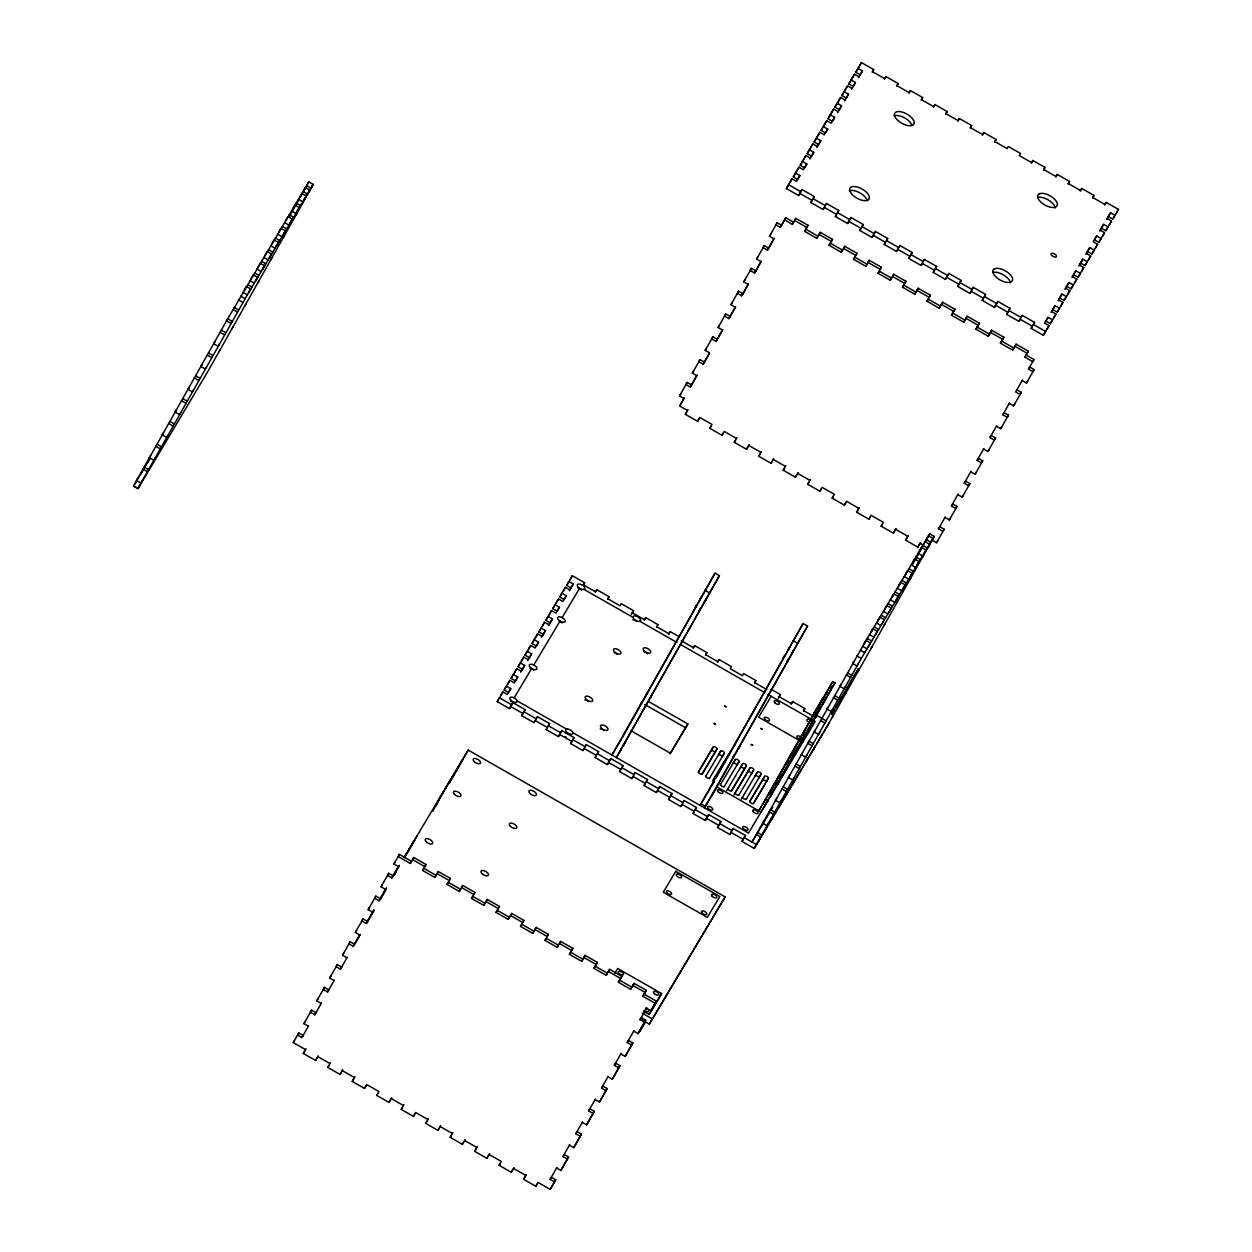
<?xml version="1.0" encoding="UTF-8"?>
<svg xmlns="http://www.w3.org/2000/svg" width="1252" height="1252" viewBox="0 0 1252 1252"><rect width="100%" height="100%" fill="white"/><g stroke="black" fill="none" stroke-linecap="round" stroke-linejoin="round"><path stroke-width="1.5" d="M435.743 806.288L440.156 797.477M432.895 811.249L440.25 797.086M142.18 480.94L140.928 483.037L136.531 480.518L150.631 455.618L149.379 457.716L153.793 460.235L155.029 458.138M149.379 457.716L163.48 432.816L162.228 434.898L166.641 437.417L167.893 435.336M162.228 434.898L176.329 409.999L175.092 412.096L179.49 414.615L180.742 412.518M175.092 412.096L189.193 387.197L187.941 389.294L192.339 391.798L193.59 389.716M187.941 389.294L202.041 364.395L200.79 366.476L205.187 368.996L206.439 366.899M200.79 366.476L214.89 341.577L213.638 343.674L218.051 346.194L219.303 344.097M213.638 343.674L227.739 318.775L232.152 321.295L230.9 323.376L226.487 320.856L308.79 181.822L313.235 184.498L208.364 370.608L137.986 488.624L133.573 486.12L137.783 478.436L136.531 480.518M139.238 476.433L133.573 486.12M140.521 474.492L142.712 470.611M244.109 290.308L246.284 286.426L250.697 288.946L248.506 292.827L257.646 277.318L253.233 274.814L251.057 278.68M143.996 468.686L149.645 458.983L147.47 462.864M257.99 267.067L260.181 263.186L264.579 265.706L262.404 269.571L271.527 254.078L267.13 251.558L264.939 255.439M271.887 243.811L274.063 239.93L278.476 242.45L276.285 246.331L285.425 230.822L281.011 228.318L278.836 232.183M285.769 220.571L287.96 216.69L292.358 219.21L290.182 223.075L299.306 207.582L294.909 205.062L292.718 208.943M299.666 197.315L301.842 193.434L306.255 195.954L304.064 199.835L313.203 184.341L311.012 188.207L306.615 185.687M289.322 216.737L291.153 213.482M291.732 212.308L299.416 198.818M300.339 197.19L308.79 181.822M133.541 485.964L137.939 488.468L250.697 288.946M137.986 488.624L140.161 484.759L137.939 488.468M257.646 277.318L255.455 281.199L264.579 265.706M271.527 254.078L269.352 257.959L278.476 242.45M285.425 230.822L283.234 234.703L292.358 219.21M299.306 207.582L297.131 211.463L306.255 195.954M305.504 1049.583L293.265 1042.603L298.743 1032.978L303.156 1035.498L301.904 1037.595L297.506 1035.075L298.743 1032.978M308.336 1026.186L303.923 1023.667L311.607 1010.176L316.005 1012.68L314.753 1014.777L310.355 1012.258L311.607 1010.176M321.185 1003.368L316.772 1000.864L324.456 987.358L328.853 989.878L327.617 991.975L323.204 989.456L324.456 987.358M334.034 980.566L329.636 978.047L337.304 964.556L341.718 967.076L340.466 969.158L336.052 966.654L337.304 964.556M346.882 957.764L342.485 955.245L350.153 941.739L354.566 944.258L353.314 946.356L348.901 943.836L350.153 941.739M359.747 934.947L355.333 932.427L363.017 918.937L367.415 921.456L366.163 923.538L361.765 921.034L363.017 918.937M372.595 912.145L368.182 909.625L375.866 896.135L380.264 898.639L379.012 900.736L374.614 898.216L375.866 896.135M385.444 889.327L381.031 886.823L388.715 873.317L393.112 875.837M398.292 866.525L393.895 864.005L399.388 854.38L411.626 861.376L410.374 863.473L398.136 856.478L399.388 854.38M301.904 1037.595L308.665 1025.717M314.753 1014.777L321.514 1002.915M327.617 991.975L334.362 980.097M340.466 969.158L347.227 957.295M353.314 946.356L360.075 934.493M366.163 923.538L373.847 910.048M379.012 900.736L385.772 888.873M388.715 873.317L387.463 875.414L391.876 877.934L398.621 866.055M360.091 934.649L355.192 943.21L360.294 934.446M366.695 922.802L373.769 910.251M379.434 900.313L386.508 887.809M393.065 875.993L395.914 871.314M417.339 835.444L404.443 857.26L406.618 853.379M408.011 851.282L410.187 847.401M411.579 845.303L413.77 841.422M441.643 794.989L443.818 791.107M445.211 789.01L447.402 785.129M448.779 783.032L450.97 779.151M452.363 777.054L454.539 773.173M455.931 771.075L458.107 767.194M449.421 783.173L468.17 750.073L725.158 896.87L649.334 1024.089L640.867 1019.269M512.913 702.669L509.47 708.632L497.232 701.636L499.423 697.771L511.661 704.751L512.913 702.669L525.151 709.649L521.708 715.628L533.947 722.607L535.199 720.526L547.437 727.506L546.185 729.603L558.423 736.599L559.675 734.501L571.914 741.497L570.662 743.594L582.9 750.574L584.152 748.493L596.39 755.472L595.138 757.57L607.376 764.565L608.628 762.468L620.867 769.464L619.615 771.545L631.853 778.541L633.105 776.443L645.343 783.439L644.091 785.536L656.33 792.516L657.582 790.435L669.82 797.414L668.568 799.512L680.806 806.507L682.058 804.41L694.297 811.406L693.045 813.487L705.283 820.483L706.535 818.385L718.773 825.381L717.521 827.478L729.76 834.458L731.011 832.377L743.234 839.356L741.998 841.454L754.236 848.449L827.149 726.395L934.211 536.404L929.798 533.884L926.323 539.69L930.737 542.21L932.928 538.329L928.514 535.825L919.391 551.318L921.566 547.437L925.979 549.957L923.788 553.838M1048.081 317.304L1045.889 321.185L1050.303 323.705L1052.478 319.823L1048.081 317.304L1044.606 323.126L1049.019 325.645L1043.354 335.333L1031.116 328.337L1032.368 326.24L1020.13 319.26L1018.878 321.341L1006.639 314.362L1007.891 312.264L995.653 305.269L994.401 307.366L982.163 300.37L983.415 298.289L971.176 291.293L969.924 293.391L957.686 286.395L958.938 284.298L946.7 277.318L945.448 279.399L933.209 272.42L934.462 270.322L922.223 263.327L920.971 265.424L908.733 258.428L909.985 256.331L897.747 249.351L896.51 251.449L884.272 244.453L885.508 242.356L873.27 235.36L872.034 237.457L859.795 230.462L861.047 228.38L848.809 221.385L847.557 223.482L835.319 216.486L836.571 214.389L824.332 207.409L823.08 209.491L810.842 202.511L814.269 196.533L802.031 189.553L798.604 195.515L786.366 188.52L792.015 178.833L796.428 181.352L799.903 175.546L795.49 173.026L793.314 176.908L797.712 179.412L799.903 175.546M500.706 695.83L502.897 691.949L507.295 694.469L510.769 688.663L506.371 686.143L504.18 690.024L508.594 692.544M789.84 182.714L792.015 178.833M507.655 684.202L509.846 680.337L514.243 682.841L517.718 677.035L513.304 674.515L511.129 678.396L515.527 680.916L517.718 677.035M806.836 163.918L804.66 167.799L800.247 165.28L802.438 161.398L806.836 163.918L803.377 169.724L798.964 167.22L793.314 176.908M514.603 672.59L516.779 668.709L521.192 671.228L524.666 665.407L520.253 662.903L518.078 666.768L522.475 669.288L524.666 665.407M810.31 158.112L805.912 155.592L800.247 165.28M809.387 149.77L813.784 152.29L811.609 156.171L807.196 153.652L809.387 149.77L812.861 143.964L817.259 146.484M521.536 660.962L523.727 657.081L528.141 659.601L531.599 653.794L527.202 651.275L525.011 655.156L529.424 657.66L531.599 653.794M812.861 143.964L807.196 153.652M528.485 649.334L530.676 645.453L535.073 647.973L538.548 642.166L534.15 639.647L531.959 643.528L536.372 646.048L538.548 642.166M816.32 138.158L820.733 140.678L818.542 144.543L814.144 142.024L816.32 138.158L819.794 132.336L824.207 134.856L827.682 129.05L823.268 126.53L821.093 130.411L825.491 132.931L827.682 129.05M819.794 132.336L814.144 142.024M535.433 637.706L537.624 633.841L542.022 636.345L545.496 630.538L541.083 628.019L538.908 631.9L543.305 634.42L545.496 630.538M834.63 117.422L832.439 121.303L828.026 118.784L830.217 114.902L834.63 117.422L831.156 123.228L826.743 120.724L821.093 130.411M542.382 626.094L544.557 622.213L548.971 624.732L552.445 618.911L548.032 616.407L545.856 620.272L550.254 622.792L552.445 618.911M838.089 111.616L833.691 109.096L828.026 118.784M549.315 614.466L551.506 610.585L555.919 613.104L559.378 607.298L554.98 604.779L552.789 608.66L557.203 611.164L559.378 607.298M837.165 103.29L841.563 105.794L839.388 109.675L834.974 107.156L837.165 103.29L840.64 97.468L845.037 99.988M840.64 97.468L834.974 107.156M844.114 91.662L848.512 94.182L846.321 98.047L841.923 95.543L844.114 91.662L847.573 85.84L851.986 88.36M556.264 602.838L558.455 598.972L562.852 601.476L566.327 595.67L561.929 593.151L559.738 597.032L564.151 599.552L566.327 595.67M847.573 85.84L841.923 95.543M851.047 80.034L855.46 82.554L853.269 86.435L848.872 83.915L851.047 80.034L854.521 74.228L858.935 76.748M563.212 591.226L565.403 587.345L569.801 589.864L573.275 584.042L568.877 581.523L566.687 585.404L571.084 587.924L573.275 584.042M854.521 74.228L848.872 83.915M570.161 579.598L572.336 575.717L584.574 582.712L583.119 585.294M857.996 68.406L862.409 70.926L860.218 74.807L855.805 72.287L861.47 62.6L873.708 69.596L872.253 72.178M861.47 62.6L855.805 72.287M316.803 1058.363L315.551 1060.46L303.313 1053.464L306.02 1048.785M410.374 863.473L413.802 857.495L426.04 864.49L422.613 870.469L434.851 877.449L436.087 875.367L423.865 868.372L422.613 870.469M509.314 691.245L510.769 688.663M687.505 410.453L679.664 405.977L683.905 398.449L679.507 395.929L687.176 382.439L691.589 384.943L697.098 375.177M687.176 382.439L685.939 384.52L690.337 387.04L696.769 375.631L692.356 373.112L700.04 359.621L704.438 362.141L709.023 353.987M700.04 359.621L698.788 361.718L703.186 364.238L709.618 352.829L705.205 350.31L712.889 336.819L717.286 339.323L722.795 329.558M712.889 336.819L711.637 338.901L716.034 341.42L722.467 330.012L718.069 327.508L725.737 314.002L730.151 316.521L735.66 306.74M725.737 314.002L724.485 316.099L728.899 318.618L735.315 307.209L730.918 304.69L738.586 291.2L742.999 293.719L748.508 283.938M738.586 291.2L737.334 293.297L741.747 295.801L748.18 284.407L743.766 281.888L751.45 268.382L755.848 270.901L761.357 261.136M751.45 268.382L750.198 270.479L754.596 272.999L761.028 261.59L756.615 259.07L764.299 245.58L768.697 248.099L774.205 238.318M764.299 245.58L763.047 247.677L767.445 250.181L773.877 238.788L769.464 236.268L777.148 222.778L781.545 225.282L785.787 217.754L793.627 222.23L792.375 224.327L784.55 219.851L780.309 227.379L775.896 224.859L777.148 222.778M509.47 708.632L511.661 704.751M684.312 397.854L679.664 405.977M798.604 195.515L802.031 189.553M315.551 1060.46L318.258 1055.78M698.804 419.217L697.552 421.314L685.313 414.318L688.021 409.639M792.375 224.327L795.818 218.364L808.041 225.344L804.613 231.323L816.852 238.303L818.104 236.221L805.865 229.226L804.613 231.323M521.708 715.628L525.151 709.649M810.842 202.511L814.269 196.533M595.357 592.29L596.813 589.692L609.051 596.688L607.596 599.27M884.491 79.173L885.947 76.575L898.185 83.571L896.729 86.153M341.28 1072.354L340.028 1074.435L327.789 1067.455L330.497 1062.776M434.851 877.449L438.278 871.486L450.517 878.466L447.089 884.444L459.327 891.44L460.564 889.343L448.326 882.347L447.089 884.444M697.552 421.314L699.743 417.432L711.981 424.428L709.79 428.309L722.028 435.289L723.28 433.208M533.947 722.607L537.39 716.645L549.628 723.64L546.185 729.603M823.08 209.491L826.508 203.528L838.746 210.524L835.319 216.486M340.028 1074.435L342.735 1069.756M816.852 238.303L820.279 232.34L832.517 239.335L829.09 245.298L841.328 252.294L842.58 250.197L830.342 243.201L829.09 245.298M908.968 93.149L910.423 90.567L922.661 97.546L921.206 100.144M365.756 1086.329L364.504 1088.426L352.266 1081.431L354.973 1076.751M459.327 891.44L462.755 885.461L474.993 892.457L471.55 898.42L483.788 905.415L485.04 903.318L472.802 896.338L471.55 898.42M722.028 435.289L724.219 431.424L736.458 438.403M558.423 736.599L561.866 730.62L574.105 737.616L570.662 743.594M847.557 223.482L850.984 217.504L863.223 224.499L859.795 230.462M631.352 614.544L633.528 610.663L621.289 603.683L620.037 605.765L607.799 598.785L609.051 596.688M364.504 1088.426L366.68 1084.545L378.918 1091.525L376.742 1095.406L388.981 1102.402L390.233 1100.305M747.757 447.183L746.505 449.28L734.267 442.285L736.974 437.605M841.328 252.294L844.756 246.315L856.994 253.311L853.567 259.274L865.805 266.269L867.057 264.172L854.819 257.192L853.567 259.274M644.31 620.241L645.766 617.659L658.004 624.654L656.549 627.236M933.444 107.124L934.9 104.542L947.138 111.538L945.683 114.12M483.788 905.415L487.231 899.437L499.47 906.432L496.027 912.411L508.265 919.391L509.517 917.309L497.279 910.314L496.027 912.411M746.505 449.28L749.212 444.601M582.9 750.574L586.343 744.611L598.566 751.591L595.138 757.57M872.034 237.457L875.461 231.495L887.699 238.475L884.272 244.453M388.981 1102.402L391.688 1097.722M772.234 461.159L770.982 463.256L758.743 456.26L761.451 451.596M865.805 266.269L869.232 260.306L881.471 267.286L878.043 273.265L890.282 280.245L891.534 278.163L879.295 271.168L878.043 273.265M414.709 1114.296L413.457 1116.377L401.219 1109.397L403.927 1104.718M508.265 919.391L511.708 913.428L523.946 920.423L520.503 926.386L532.742 933.382L533.994 931.285L521.755 924.289L520.503 926.386M668.787 634.232L670.243 631.65L679.429 636.892M957.921 121.115L959.376 118.517L971.615 125.513L970.159 128.095M770.982 463.256L773.689 458.576M719.415 575.67L616.36 757.554L719.415 575.67L715.017 573.15L611.946 755.034L621.227 739.509M622.166 737.944L715.017 573.15M607.376 764.565L610.804 758.587L623.042 765.582L619.615 771.545M896.51 251.449L899.938 245.47L912.176 252.466L908.733 258.428M413.457 1116.377L415.633 1112.512L427.871 1119.491M623.449 745.91L625.624 742.029M796.71 475.15L795.458 477.231L783.22 470.251L785.927 465.572M890.282 280.245L893.709 274.282L905.947 281.277L902.52 287.24L914.758 294.236L916.01 292.139L903.772 285.143L902.52 287.24M439.17 1128.271L437.934 1130.368L425.696 1123.373L428.403 1118.693M532.742 933.382L536.185 927.403L548.423 934.399L544.98 940.362L557.218 947.357L558.47 945.26L546.232 938.28L544.98 940.362M693.264 648.207L694.719 645.625L706.957 652.621L705.502 655.203M982.397 135.091L983.853 132.509L996.091 139.488L994.636 142.086M795.458 477.231L798.166 472.567M631.853 778.541L635.28 772.562L647.519 779.558L644.091 785.536M920.971 265.424L924.414 259.446L936.652 266.441L933.209 272.42M437.934 1130.368L440.641 1125.689M821.187 489.125L819.935 491.222L807.697 484.227L810.404 479.547M914.758 294.236L918.186 288.257L930.424 295.253L926.996 301.216L939.235 308.211L942.662 302.248L954.9 309.228L951.473 315.207L963.711 322.202L967.139 316.224L979.377 323.219L975.95 329.182L988.172 336.178L991.615 330.199L1003.854 337.195L1000.411 343.173L1012.649 350.153L1016.092 344.19L1028.33 351.17L1024.887 357.149L1032.728 361.625L1033.98 359.527L1026.139 355.052M463.647 1142.247L462.411 1144.344L450.172 1137.348L452.864 1132.669M557.218 947.357L560.661 941.394L572.9 948.374L569.457 954.353L581.695 961.333L585.138 955.37L597.376 962.365L593.933 968.328L606.171 975.324L609.614 969.345L621.853 976.341L618.41 982.304L630.648 989.299L634.091 983.336L646.329 990.316L642.886 996.295L655.125 1003.275L656.377 1001.193L644.138 994.198M717.74 662.183L719.196 659.601L731.434 666.596L730.182 668.693L742.42 675.673L743.672 673.592L755.911 680.572L754.455 683.154M670.133 753.861L687.864 723.953L648.552 701.496M819.935 491.222L822.126 487.341L834.364 494.337L832.173 498.202L844.411 505.198L845.663 503.101M656.33 792.516L659.757 786.553L671.995 793.549L668.568 799.512M945.448 279.399L948.891 273.437L961.129 280.417L957.686 286.395M462.411 1144.344L465.102 1139.664M939.235 308.211L942.662 302.248M489.579 1153.64L486.872 1158.319L474.633 1151.339L476.824 1147.458L464.586 1140.462M581.695 961.333L585.138 955.37M1031.335 163.057L1032.79 160.475L1045.029 167.455L1043.573 170.037M477.341 1146.66L474.633 1151.339M844.411 505.198L846.587 501.316L858.825 508.312L856.65 512.193L868.888 519.189L870.14 517.092M951.473 315.207L954.9 309.228M698.287 772.296L713.28 746.975A2.113 1.017 29.4 0 1 715.643 747.147A2.113 1.017 29.4 0 1 716.958 749.072L701.949 774.393M680.806 806.507L684.234 800.529L696.472 807.524L693.045 813.487M969.924 293.391L973.367 287.412L985.606 294.408L982.163 300.37M486.872 1158.319L489.062 1154.454L501.301 1161.433L499.11 1165.315L511.348 1172.31L514.056 1167.631M593.933 968.328L597.376 962.365M720.636 751.169L718.445 755.034A2.113 1.017 29.4 0 1 720.808 755.222A2.113 1.017 29.4 0 1 722.122 757.131L724.298 753.266A2.113 1.017 29.4 0 0 722.983 751.341A2.113 1.017 29.4 0 0 720.636 751.169L705.627 776.49M963.711 322.202L967.139 316.224M859.357 507.514L856.65 512.193M714.673 790.794L807.54 626L803.127 623.48L700.071 805.365L710.275 788.275M711.23 786.585L714.11 781.483M716.019 778.087L803.127 623.48M606.171 975.324L609.614 969.345M1055.812 177.033L1057.267 174.451L1069.505 181.446L1068.05 184.028M807.54 626L704.469 807.884L716.973 786.96L761.028 812.125L818.777 709.915L816.57 708.663L813.816 713.28L816.007 714.548M711.559 796.241L713.734 792.36M868.888 519.189L871.063 515.308L883.302 522.287L881.126 526.169L893.365 533.164L896.072 528.485M975.95 329.182L979.377 323.219M735.315 759.557L733.124 763.423A2.113 1.017 29.4 0 1 735.487 763.61A2.113 1.017 29.4 0 1 736.802 765.52L738.993 761.654A2.113 1.017 29.4 0 0 737.678 759.729A2.113 1.017 29.4 0 0 735.315 759.557L720.307 784.879M705.283 820.483L708.71 814.52L720.949 821.5L717.521 827.478M994.401 307.366L997.844 301.403L1010.082 308.383L1006.639 314.362M511.348 1172.31L513.539 1168.429L525.777 1175.425L523.586 1179.29L535.825 1186.286L537.077 1184.189M618.41 982.304L621.853 976.341M778.196 698.428L780.387 694.563L771.201 689.32M744.142 769.714L746.333 765.848A2.113 1.017 29.4 0 0 745.018 763.923A2.113 1.017 29.4 0 0 742.655 763.751L740.48 767.617A2.113 1.017 29.4 0 1 742.827 767.805A2.113 1.017 29.4 0 1 744.142 769.714L731.324 791.17M988.172 336.178L991.615 330.199M747.82 771.811L749.995 767.945A2.113 1.017 29.4 0 1 752.358 768.118A2.113 1.017 29.4 0 1 753.673 770.043L751.482 773.908A2.113 1.017 29.4 0 0 750.167 771.999A2.113 1.017 29.4 0 0 747.82 771.811L734.016 794.926M630.648 989.299L634.091 983.336M791.17 704.125L792.626 701.543L804.864 708.538L803.408 711.12M1080.288 191.008L1081.744 188.426L1093.982 195.422L1092.526 198.004M526.294 1174.626L523.586 1179.29M757.35 772.14L755.159 776.005A2.113 1.017 29.4 0 1 757.507 776.193A2.113 1.017 29.4 0 1 758.822 778.102L761.013 774.237A2.113 1.017 29.4 0 0 759.698 772.312A2.113 1.017 29.4 0 0 757.35 772.14L741.356 799.12M893.365 533.164L895.54 529.283L907.778 536.279L905.603 540.16L917.841 547.14L920.549 542.46M1000.411 343.173L1003.854 337.195M729.76 834.458L733.187 828.495L745.425 835.491L741.998 841.454M1018.878 321.341L1022.321 315.379L1034.559 322.374L1031.116 328.337M762.499 780.199L764.69 776.334A2.113 1.017 29.4 0 1 767.038 776.506A2.113 1.017 29.4 0 1 768.352 778.431L766.177 782.297A2.113 1.017 29.4 0 0 764.862 780.387A2.113 1.017 29.4 0 0 762.499 780.199L749.682 801.656M535.825 1186.286L538.016 1182.404L550.254 1189.4L555.747 1179.775L551.334 1177.271L550.082 1179.353L554.495 1181.872L555.747 1179.775M642.886 996.295L646.329 990.316M1012.649 350.153L1016.092 344.19M908.31 535.48L905.603 540.16M550.082 1179.353L556.843 1167.49M562.946 1156.551L564.183 1154.454L568.596 1156.973L567.344 1159.07L562.946 1156.551L569.691 1144.688M575.795 1133.733L577.047 1131.651L581.444 1134.171L580.192 1136.253L575.795 1133.733L582.556 1121.87M588.643 1110.931L589.895 1108.834L594.293 1111.353L593.057 1113.451L588.643 1110.931L595.404 1099.068M601.492 1088.129L602.744 1086.032L607.157 1088.551L605.905 1090.633L601.492 1088.129L608.253 1076.251M614.341 1065.311L615.593 1063.214L620.006 1065.734L618.754 1067.831L614.341 1065.311L621.102 1053.448M627.205 1042.509L628.457 1040.412L632.855 1042.932L631.603 1045.029L627.205 1042.509L633.95 1030.631M640.054 1019.691L641.306 1017.61L645.703 1020.114L644.451 1022.211L640.054 1019.691L646.814 1007.829M816.132 714.61L824.974 699.539L822.767 698.287L758.822 810.858L761.592 806.241M767.789 795.865L822.767 698.287M806.742 726.833L768.822 794.128L773.235 786.741M808.636 723.468L829.074 687.739L831.265 688.991L828.088 694.657L825.882 693.389L826.821 691.824M774.315 784.91L776.788 780.622M778.728 777.445L780.622 774.08M786.319 763.986L788.212 760.621M790.106 757.257L795.803 747.162M802.438 735.393L804.332 732.029M813.8 715.205L815.709 711.84M817.603 708.476L832.768 681.542L834.974 682.809L777.226 785.004L775.019 783.752L776.866 780.669M763.783 807.509L767.914 800.278L765.708 799.026L764.769 800.591M766.756 802.751L768.212 800.169M769.98 797.133L831.265 688.991M769.886 797.524L772.061 793.643L769.87 792.375M776.522 786.178L779.871 780.325M550.254 1189.4L554.495 1181.872M556.514 1167.959L560.912 1170.463L567.344 1159.07M569.363 1145.142L573.776 1147.661L580.192 1136.253M582.211 1122.34L586.625 1124.859L593.057 1113.451M595.076 1099.522L599.473 1102.042L605.905 1090.633M607.924 1076.72L612.322 1079.24L618.754 1067.831M620.773 1053.902L625.186 1056.422L631.603 1045.029M633.622 1031.1L638.035 1033.62L644.451 1022.211M646.47 1008.298L650.883 1010.802L655.125 1003.275M1104.765 204.999L1106.22 202.417L1118.459 209.397L1116.283 213.278M568.596 1156.973L560.912 1170.463M581.444 1134.171L573.776 1147.661M594.293 1111.353L586.625 1124.859M607.157 1088.551L599.473 1102.042M620.006 1065.734L612.322 1079.24M632.855 1042.932L625.186 1056.422M645.703 1020.114L638.035 1033.62M656.377 1001.193L650.883 1010.802M645.422 1021.413L639.803 1031.382L645.562 1021.726M917.841 547.14L920.017 543.258L923.147 545.058M1024.887 357.149L1028.33 351.17M649.334 1024.089L725.158 896.87M868.231 646.83L870.422 642.949L866.008 640.429L752.014 842.048L758.947 830.42M866.008 640.429L863.833 644.31L872.957 628.801L877.355 631.321L875.179 635.202M872.957 628.801L870.766 632.683L879.906 617.189L884.303 619.693L882.128 623.574M1052.838 309.557L1055.029 305.691L1059.427 308.195L1057.251 312.077L1052.838 309.557L1051.101 312.468M879.906 617.189L877.715 621.055L886.839 605.561L891.252 608.081L889.061 611.962M1059.787 297.945L1061.978 294.063L1066.375 296.583L1064.184 300.449L1059.787 297.945L1058.05 300.84M886.839 605.561L884.663 609.442L893.787 593.933L898.2 596.453L896.009 600.334M1066.735 286.317L1068.911 282.436L1073.324 284.955L1071.133 288.836L1066.735 286.317L1064.998 289.228M893.787 593.933L891.612 597.814L900.736 582.321L905.133 584.825L902.958 588.706M1073.668 274.689L1075.859 270.808L1080.273 273.327L1078.082 277.208L1073.668 274.689L1071.931 277.6M900.736 582.321L898.545 586.186L907.684 570.693L912.082 573.213L909.907 577.078M1080.617 263.077L1082.808 259.195L1087.206 261.715L1085.03 265.58L1080.617 263.077L1078.88 265.972M907.684 570.693L905.493 574.574L914.617 559.065L919.031 561.585L916.84 565.466M1087.565 251.449L1089.756 247.567L1094.154 250.087L1091.963 253.968L1087.565 251.449L1085.828 254.344M914.617 559.065L912.442 562.946L921.566 547.437M1098.912 242.34L1101.103 238.459L1096.689 235.939L1094.514 239.821L1098.912 242.34L1104.577 232.653L1100.164 230.133L1103.638 224.327L1108.051 226.831L1105.86 230.712L1101.447 228.193L1099.726 231.104M1101.447 228.193L1103.638 224.327M918.796 553.274L924.305 543.509M926.323 539.69L928.514 535.825M1108.396 216.58L1110.587 212.699L1114.984 215.219L1112.809 219.084L1108.396 216.58L1106.658 219.476M912.708 564.214L919.14 552.821L917.888 554.902M925.557 541.412L929.798 533.884M754.236 848.449L861.282 658.442L934.211 536.404M1043.354 335.333L1045.545 331.451L1033.307 324.456L1034.559 322.374M757.695 842.627L759.886 838.762L756.411 844.568L744.173 837.572L745.425 835.491M761.169 836.821L766.834 827.134L764.643 831.015M1046.828 329.511L1049.019 325.645M1053.777 317.898L1055.952 314.017L1051.555 311.498L1055.029 305.691M768.118 825.193L773.783 815.506L771.592 819.387M1060.726 306.27L1062.901 302.389L1058.503 299.87L1061.978 294.063M775.066 813.581L780.716 803.878L778.541 807.759M782.015 801.953L787.664 792.266L785.489 796.131M1067.659 294.643L1069.85 290.761L1065.436 288.257L1068.911 282.436M1074.607 283.015L1076.798 279.149L1072.385 276.629L1075.859 270.808M788.948 790.325L794.613 780.638L792.422 784.519M1081.556 271.402L1083.731 267.521L1079.334 265.001L1082.808 259.195M795.896 778.697L801.562 769.01L799.371 772.891M802.845 767.085L808.495 757.397L806.319 761.263M1088.504 259.774L1090.68 255.893L1086.282 253.374L1089.756 247.567M1095.437 248.146L1097.628 244.265L1093.215 241.761L1096.689 235.939M809.794 755.457L815.443 745.769L813.268 749.651M1102.386 236.534L1104.577 232.653M816.727 743.829L822.392 734.142L820.201 738.023M823.675 732.201L829.34 722.514M1109.335 224.906L1111.51 221.025L1107.112 218.505L1110.587 212.699M938.515 528.813L939.767 526.716L944.18 529.236L942.928 531.317L938.515 528.813L945.276 516.935M951.379 505.996L952.615 503.914L957.029 506.418L955.777 508.515L951.379 505.996L958.124 494.133M964.228 483.194L965.48 481.097L969.877 483.616L968.625 485.713L964.228 483.194L970.989 471.331M977.076 460.376L978.328 458.295L982.726 460.814L981.474 462.896L977.076 460.376L983.837 448.513M989.925 437.574L991.177 435.477L995.59 437.997L994.338 440.094L989.925 437.574L996.686 425.711M1002.774 414.772L1004.026 412.675L1008.439 415.195L1007.187 417.276L1002.774 414.772L1009.535 402.894M1022.383 380.092L1015.638 391.954L1020.036 394.474L1021.288 392.377L1016.89 389.857M1028.487 369.152L1029.739 367.055L1034.136 369.575L1032.884 371.672L1028.487 369.152L1033.98 359.527M932.098 540.207L936.496 542.726L944.18 529.236M944.947 517.405L949.345 519.924L957.029 506.418M957.796 494.603L962.209 497.107L969.877 483.616M970.644 471.785L975.058 474.305L982.726 460.814M983.509 448.983L987.906 451.502L995.59 437.997M996.357 426.165L1000.755 428.685L1008.439 415.195M1009.206 403.363L1013.619 405.883L1021.288 392.377M1022.055 380.545L1026.468 383.065L1034.136 369.575M700.713 598.268C698.272 602.619 703.217 593.886 700.697 598.362M646.455 694.563C644.013 698.913 648.959 690.165 646.455 694.641M788.603 648.99L789.652 647.174L788.603 649.068M650.852 697.082C653.356 692.81 648.426 701.323 650.852 697.161M367.024 922.755L373.925 910.673M380.498 899.39L386.571 888.732M394.364 875.226L396.305 871.861M404.568 857.683L415.148 839.325M304.596 189.506L305.832 187.409M226.487 320.856L227.739 318.775M308.994 192.025L310.246 189.928M311.012 188.207L313.235 184.498M140.099 474.977L143.119 470.126M296.145 214.828L297.397 212.73M283.296 237.63L284.548 235.548M270.432 260.447L271.684 258.35M257.583 283.249L258.835 281.168M244.735 306.067L245.987 303.97M231.886 328.869L233.138 326.772M219.037 351.671L220.289 349.59M795.49 173.026L798.964 167.22M802.438 161.398L805.912 155.592M823.268 126.53L826.743 120.724M830.217 114.902L833.691 109.096M786.366 188.52L788.963 184.169M809.872 159.082L813.784 152.29M816.805 147.454L820.733 140.678M837.651 112.586L841.563 105.794M844.599 100.958L848.512 94.182M851.532 89.33L855.46 82.554M858.481 77.718L862.409 70.926M393.895 864.005L395.147 861.908M769.464 236.268L770.716 234.171M381.031 886.823L382.283 884.726M368.182 909.625L369.434 907.528M756.615 259.07L757.867 256.989M743.766 281.888L745.018 279.791M355.333 932.427L356.585 930.346M342.485 955.245L343.737 953.148M730.918 304.69L732.17 302.608M718.069 327.508L719.305 325.41M329.636 978.047L330.888 975.965M705.205 350.31L706.457 348.212M316.772 1000.864L318.024 998.767M692.356 373.112L693.608 371.03M873.708 69.596L872.456 71.677L884.694 78.673L885.947 76.575M303.923 1023.667L305.175 1021.569M784.55 219.851L785.787 217.754M293.265 1042.603L294.502 1040.506M679.507 395.929L680.759 393.832M780.309 227.379L781.545 225.282M391.876 877.934L399.247 865.429M404.318 857.229L468.17 750.073M497.232 701.636L502.897 691.949M504.18 690.024L509.846 680.337M511.129 678.396L516.779 668.709M518.078 666.768L523.727 657.081M525.011 655.156L530.676 645.453M531.959 643.528L537.624 633.841M538.908 631.9L544.557 622.213M545.856 620.272L551.506 610.585M552.789 608.66L558.455 598.972M559.738 597.032L565.403 587.345M566.687 585.404L572.336 575.717M393.159 876.212L399.075 866.306M438.075 800.967L463.068 759.119M381.719 896.119L382.971 894.038M767.445 250.181L768.697 248.099M371.108 914.962L372.36 912.864M754.596 272.999L755.848 270.901M741.747 295.801L742.999 293.719M728.899 318.618L730.151 316.521M716.034 341.42L717.286 339.323M703.186 364.238L704.438 362.141M690.337 387.04L691.589 384.943M520.738 672.199L522.475 669.288M527.687 660.571L529.424 657.66M541.568 637.331L543.305 634.42M548.517 625.703L550.254 622.792M569.347 590.834L571.084 587.924M413.802 857.495L412.55 859.592L424.788 866.587L426.04 864.49M795.818 218.364L794.566 220.446L806.804 227.441L808.041 225.344M514.134 697.865L531.693 668.458M533.759 665.031L560.035 621.039M562.085 617.596L579.613 588.268M303.313 1053.464L304.565 1051.367M584.574 582.712L583.322 584.794L595.561 591.789L596.813 589.692M685.313 414.318L686.565 412.237M826.508 203.528L825.256 205.625L813.017 198.63M898.185 83.571L896.933 85.668L909.171 92.648L910.423 90.567M438.278 871.486L437.026 873.567L449.265 880.563L450.517 878.466M820.279 232.34L819.043 234.437L831.281 241.417L832.517 239.335M838.746 210.524L837.494 212.605L849.732 219.601L850.984 217.504M327.789 1067.455L329.041 1065.358M537.39 716.645L536.138 718.742L523.899 711.746M709.79 428.309L711.042 426.212M922.661 97.546L921.409 99.644L933.648 106.639L934.9 104.542M549.628 723.64L548.376 725.722L560.614 732.717L561.866 730.62M462.755 885.461L461.503 887.558L473.741 894.538L474.993 892.457M844.756 246.315L843.504 248.412L855.742 255.408L856.994 253.311M863.223 224.499L861.971 226.596L874.209 233.576L875.461 231.495M352.266 1081.431L353.518 1079.334M633.528 610.663L632.276 612.76L644.514 619.756L645.766 617.659M734.267 442.285L735.519 440.188M947.138 111.538L945.886 113.619L958.124 120.615L959.376 118.517M574.105 737.616L572.853 739.713L585.091 746.693L586.343 744.611M487.231 899.437L485.979 901.534L498.218 908.529L499.47 906.432M869.232 260.306L867.98 262.388L880.219 269.383L881.471 267.286M887.699 238.475L886.447 240.572L898.686 247.567L899.938 245.47M376.742 1095.406L377.994 1093.325M658.004 624.654L656.752 626.751L668.991 633.731L670.243 631.65M758.743 456.26L759.995 454.179M971.615 125.513L970.363 127.61L982.601 134.59L983.853 132.509M598.566 751.591L597.329 753.688L609.567 760.684L610.804 758.587M511.708 913.428L510.456 915.525L522.694 922.505L523.946 920.423M893.709 274.282L892.457 276.379L904.695 283.359L905.947 281.277M912.176 252.466L910.924 254.547L923.162 261.543L924.414 259.446M401.219 1109.397L402.471 1107.3M783.22 470.251L784.472 468.154M619.74 752.108L621.587 749.009M996.091 139.488L994.839 141.586L1007.077 148.581L1008.329 146.484L1020.568 153.48L1019.316 155.577L1031.554 162.557L1032.79 160.475M623.042 765.582L621.806 767.664L634.044 774.659L635.28 772.562M694.719 645.625L693.467 647.722L681.229 640.727M536.185 927.403L534.933 929.5L547.171 936.496L548.423 934.399M918.186 288.257L916.933 290.354L929.172 297.35L930.424 295.253M936.652 266.441L935.401 268.538L947.639 275.518L948.891 273.437M425.696 1123.373L426.932 1121.276M706.957 652.621L705.705 654.702L717.944 661.698L719.196 659.601M807.697 484.227L808.948 482.13M926.996 301.216L928.248 299.134L940.471 306.114M647.519 779.558L646.267 781.655L658.505 788.65L659.757 786.553M687.864 723.953L670.368 753.235L631.055 730.792M560.661 941.394L559.409 943.476L571.648 950.471L572.9 948.374M961.129 280.417L959.877 282.514L972.115 289.509L973.367 287.412M450.172 1137.348L451.409 1135.267M832.173 498.202L833.425 496.121M569.457 954.353L570.709 952.256L582.947 959.251M1045.029 167.455L1043.792 169.552L1056.031 176.548L1057.267 174.451M671.995 793.549L670.743 795.63L682.982 802.626L684.234 800.529M713.28 746.975L698.491 771.733A2.113 1.017 29.4 0 0 699.805 773.642A2.113 1.017 29.4 0 0 702.169 773.83L716.958 749.072M985.606 294.408L984.354 296.505L996.592 303.485L997.844 301.403M755.911 680.572L754.659 682.669L766.897 689.664M709.289 778.587L724.298 753.266M1069.505 181.446L1068.269 183.528L1080.492 190.523L1081.744 188.426M696.472 807.524L695.22 809.621L707.458 816.601L708.71 814.52M712.967 780.685L724.798 760.887M771.138 696.3L758.634 717.208L802.688 742.373M723.985 786.976L738.993 761.654M1010.082 308.383L1008.83 310.48L1021.069 317.476L1022.321 315.379M499.11 1165.315L500.362 1163.218M780.387 694.563L779.135 696.644L791.374 703.64L792.626 701.543M881.126 526.169L882.378 524.072M614.842 973.289L617.705 968.485L661.76 993.65L649.272 1014.574L643.716 1011.413M726.661 790.732L742.655 763.751M746.333 765.848L731.544 790.607A2.113 1.017 29.4 0 1 729.18 790.419A2.113 1.017 29.4 0 1 727.866 788.51M749.995 767.945L735.206 792.704A2.113 1.017 29.4 0 0 736.52 794.613A2.113 1.017 29.4 0 0 738.883 794.801M1093.982 195.422L1092.73 197.519L1104.968 204.499L1106.22 202.417M720.949 821.5L719.697 823.597L731.935 830.592L733.187 828.495M738.664 795.364L753.673 770.043M746.004 799.558L761.013 774.237M804.864 708.538L803.612 710.635L815.85 717.615L817.102 715.534L826.163 720.902M764.69 776.334L749.885 801.092A2.113 1.017 29.4 0 0 751.2 803.001A2.113 1.017 29.4 0 0 753.563 803.189L768.352 778.431M753.344 803.753L765.191 783.955M832.768 681.542L830.013 686.174L832.204 687.426L834.974 682.809M762.515 804.676L766.74 797.618M1050.303 323.705L1055.952 314.017M1057.251 312.077L1062.901 302.389M1064.184 300.449L1069.85 290.761M1071.133 288.836L1076.798 279.149M1078.082 277.208L1083.731 267.521M1085.03 265.58L1090.68 255.893M1091.963 253.968L1097.628 244.265M1105.86 230.712L1111.51 221.025M1112.809 219.084L1118.459 209.397M766.975 801.843L767.914 800.278M853.895 661.369L852.643 663.466L857.041 665.97L858.293 663.889M841.031 684.171L839.795 686.268L844.192 688.788L845.444 686.691M828.182 706.989L826.93 709.07L831.344 711.59L832.596 709.508M815.334 729.791L814.082 731.888L818.495 734.408L819.747 732.31M802.485 752.608L801.233 754.69L805.631 757.21L806.883 755.112M789.636 775.411L788.384 777.508L792.782 780.012L794.034 777.93M776.772 798.213L775.52 800.31L779.933 802.829L781.185 800.732M763.923 821.03L762.671 823.127L767.085 825.631L768.337 823.55M928.718 546.013L929.97 543.931M649.084 1014.308L661.51 993.509M759.823 828.981L769.37 812.986M771.107 810.091L772.844 807.18M922.286 557.422L923.538 555.325M927.857 547.734L929.109 545.653M1026.468 383.065L1027.72 380.984M909.437 580.239L910.689 578.142M1013.619 405.883L1014.856 403.786M896.588 603.041L897.841 600.944M1000.755 428.685L1002.007 426.588M883.74 625.843L884.992 623.762M987.906 451.502L989.158 449.405M835.882 707.02L838.496 702.669L831.704 714.454L834.302 710.103M870.876 648.661L872.128 646.564M975.058 474.305L976.31 472.207M858.027 671.463L859.279 669.382M962.209 497.107L963.461 495.025M845.178 694.281L846.43 692.184M949.345 519.924L950.597 517.827M832.33 717.083L833.582 714.986M936.496 542.726L937.748 540.645M809.496 722.592L808.808 722.247A2.958 1.424 29.4 0 1 807.071 719.415A2.958 1.424 29.4 0 1 810.905 720.229M799.496 739.322L798.807 738.977A2.958 1.424 29.4 0 1 797.086 736.145A2.958 1.424 29.4 0 1 800.904 736.958M788.541 184.654L800.779 191.634M799.856 193.418L812.094 200.414M941.41 304.33L953.648 311.325M965.887 318.321L978.125 325.301M990.363 332.296L1002.602 339.292M1014.84 346.272L1027.078 353.267M952.709 313.11L964.948 320.105M977.186 327.101L989.424 334.081M1001.663 341.076L1013.901 348.072M305.316 187.628L309.729 190.147M925.04 541.631L929.453 544.15M748.696 445.399L760.934 452.395M773.173 459.374L785.411 466.37M797.649 473.366L809.887 480.345M303.14 191.509L307.538 194.029M922.865 545.512L927.262 548.032M298.383 199.256L302.781 201.775M918.092 553.259L922.505 555.778M296.192 203.137L300.59 205.641M915.916 557.124L920.314 559.644M291.434 210.884L295.832 213.388M911.159 564.871L915.556 567.391M289.243 214.749L293.657 217.269M908.968 568.752L913.365 571.272M284.486 222.496L288.899 225.016M904.21 576.499L908.608 579.019M282.295 226.377L286.708 228.897M902.019 580.38L906.432 582.9M277.537 234.124L281.95 236.644M897.261 588.127L901.675 590.647M275.362 238.005L279.759 240.525M895.07 592.008L899.484 594.512M270.604 245.752L275.002 248.272M890.313 599.755L894.726 602.259M268.413 249.617L272.811 252.137M888.137 603.62L892.535 606.14M263.656 257.364L268.053 259.884M883.38 611.367L887.778 613.887M261.465 261.245L265.878 263.765M881.189 615.248L885.587 617.768M256.707 268.992L261.105 271.512M876.431 622.995L880.829 625.515M254.516 272.873L258.929 275.393M874.24 626.876L878.654 629.396M249.758 280.62L254.172 283.14M869.483 634.623L873.896 637.143M247.583 284.501L251.981 287.005M867.292 638.504L871.705 641.008M242.81 292.248L247.223 294.752M862.534 646.251L866.947 648.755M240.634 296.114L245.032 298.633M860.359 650.117L864.756 652.636M238.412 299.838L242.81 302.358M856.884 655.938L861.282 658.442M234.171 307.366L238.569 309.886M232.919 309.463L237.317 311.967M704.813 590.24L709.211 592.759M792.923 640.57L797.321 643.09M847.463 672.778L851.876 675.282M846.211 674.859L850.624 677.379M221.322 330.168L225.72 332.688M220.07 332.265L224.468 334.785M834.614 695.58L839.012 698.1M833.362 697.677L837.76 700.197M823.816 696.55L826.007 697.802M208.458 352.986L212.871 355.505M207.222 355.083L211.619 357.587M817.509 707.098L819.716 708.35M814.864 711.778L817.071 713.03M820.514 720.479L824.912 722.999M583.933 589.348L633.074 617.424M639.741 621.227L676.988 642.511M680.259 644.373L764.737 692.638M767.945 694.469L815.193 721.465L748.524 833.049L572.931 732.733M195.609 375.788L200.023 378.307M194.357 377.885L198.771 380.405M808.902 741.2L813.315 743.719M807.665 743.297L812.063 745.801M182.761 398.605L187.174 401.11M181.509 400.687L185.922 403.207M796.053 764.002L800.466 766.521M794.801 766.099L799.214 768.618M169.912 421.408L174.31 423.927M168.66 423.505L173.058 426.024M644.733 704.438L685.689 727.835M783.204 786.819L787.602 789.323M781.952 788.901L786.366 791.42M157.063 444.225L161.461 446.729M155.811 446.307L160.209 448.826M770.356 809.621L774.753 812.141M769.104 811.719L773.501 814.238M144.199 467.027L148.612 469.547M142.947 469.124L147.36 471.628M757.507 832.439L761.905 834.943M756.255 834.521L760.653 837.04M700.995 803.8L705.408 806.304M517.123 700.87L566.53 729.087M510.722 706.535L522.96 713.53M583.886 957.467L596.124 964.447M608.362 971.442L620.601 978.438M632.839 985.418L645.077 992.413M595.185 966.231L607.423 973.227M619.662 980.222L631.9 987.202M642.104 1013.134L652.245 1018.925M317.742 1056.578L329.965 1063.574M342.203 1070.554L354.441 1077.549M391.156 1098.52L403.394 1105.516M440.109 1126.487L452.348 1133.483M645.453 1008.173A2.958 1.424 29.4 0 1 648.677 1011.428A2.958 1.424 29.4 0 1 644.185 1010.286M801.875 737.944A2.958 1.424 29.4 0 1 801.828 739.494M811.859 721.215A2.958 1.424 29.4 0 1 811.828 722.764M584.856 699.993A4.226 2.034 29.4 0 1 588.675 701.574M529.972 668.271A4.226 2.034 29.4 0 1 531.959 669.084M532.867 669.695A4.226 2.034 29.4 0 1 533.649 670.368M566.123 737.178A4.085 1.956 29.4 0 1 565.247 736.599M565.341 732.858A4.085 1.956 29.4 0 1 566.233 733.015M568.142 733.797A4.085 1.956 29.4 0 1 569.018 734.392M510.425 701.136A4.085 1.956 29.4 0 1 513.977 703.17M632.776 619.787A4.226 2.034 29.4 0 1 634.686 620.272M635.672 620.757A4.226 2.034 29.4 0 1 636.595 621.368M577.892 588.064A4.226 2.034 29.4 0 1 581.57 590.162M614.122 652.73A4.226 2.034 29.4 0 1 617.001 654.139M559.3 621.18A4.226 2.034 29.4 0 1 561.976 622.948M600.193 728.867A4.226 2.034 29.4 0 1 602.118 729.353M603.104 729.838A4.226 2.034 29.4 0 1 604.012 730.448M643.841 651.744A4.226 2.034 29.4 0 1 647.503 653.841M709.508 778.024A2.113 1.017 29.4 0 1 707.145 777.836A2.113 1.017 29.4 0 1 705.831 775.927M729.337 755.128A2.113 1.017 29.4 0 0 727.975 755.363L713.186 780.121A2.113 1.017 29.4 0 0 714.501 782.03M724.188 786.413A2.113 1.017 29.4 0 1 721.841 786.225A2.113 1.017 29.4 0 1 720.526 784.315M746.223 798.995A2.113 1.017 29.4 0 1 743.86 798.807A2.113 1.017 29.4 0 1 742.546 796.898M711.105 750.84A2.113 1.017 29.4 0 1 713.452 751.028A2.113 1.017 29.4 0 1 714.767 752.937M893.944 115.904A10.986 5.274 29.4 0 1 904.179 117.625A10.986 5.274 29.4 0 1 911.879 125.388M849.419 190.774A10.986 5.274 29.4 0 1 858.559 192.182L861.063 193.59A10.986 5.274 29.4 0 1 867.167 200.664M992.867 272.466A10.986 5.274 29.4 0 1 1002.179 274.188L1004.652 275.643A10.986 5.274 29.4 0 1 1010.395 282.733M1037.955 197.409A10.986 5.274 29.4 0 1 1048.644 200.148A10.986 5.274 29.4 0 1 1055.217 208.02M714.047 723.374L715.549 724.157L714.047 723.374M724.485 705.909L725.941 706.754L724.485 705.909M751.216 744.47L752.687 745.316L751.216 744.47M760.809 728.429L762.265 729.274L760.809 728.429M914.21 123.087L913.678 124.371A10.986 5.274 29.4 0 1 903.553 124.167L901.017 122.837A10.986 5.274 29.4 0 1 894.695 113.306A10.986 5.274 29.4 0 1 905.932 113.525A10.986 5.274 29.4 0 1 914.21 123.087M640.429 704.735L642.088 701.856L640.523 704.579M644.843 707.239L646.486 704.375L644.843 707.239M694.688 608.441L696.331 605.561L694.688 608.441M699.101 610.96L700.744 608.081L699.101 610.96M704.297 602.243L705.956 599.364L704.297 602.243M728.539 755.066L730.198 752.186L728.539 755.066M733.75 746.348L735.409 743.469L733.75 746.348M732.952 757.585L734.595 754.706L732.952 757.585M738.164 748.852L739.807 745.989L738.164 748.852M782.797 658.771L784.456 655.892L782.797 658.771M787.211 661.291L788.854 658.411L787.289 661.134M792.422 652.574L794.065 649.694L792.422 652.574M839.826 700.134L841.876 696.55L839.826 700.134M1051.273 253.593L1051.117 253.921A2.958 1.424 29.4 0 0 1053.151 256.441A2.958 1.424 29.4 0 0 1056.265 256.738L1056.422 256.394A2.958 1.424 29.4 0 0 1054.403 253.874A2.958 1.424 29.4 0 0 1051.273 253.593M869.357 198.317L868.716 199.537A10.986 5.274 29.4 0 1 856.603 198.019A10.986 5.274 29.4 0 1 849.811 188.473A10.986 5.274 29.4 0 1 860.75 188.316L863.254 189.709A10.986 5.274 29.4 0 1 869.357 198.317M848.668 685.032L838.48 703.123L858.465 668.631L848.668 685.032M675.767 871.314L663.278 892.238L707.333 917.403L719.837 896.479L675.767 871.314M993.681 269.321L992.914 270.479A10.986 5.274 29.4 0 0 1000.192 280.057A10.986 5.274 29.4 0 0 1012.039 281.152A10.986 5.274 29.4 0 0 1006.827 271.762L1004.354 270.307A10.986 5.274 29.4 0 0 993.681 269.321M1038.659 194.201L1037.798 195.281A10.986 5.274 29.4 0 0 1042.963 203.81L1045.404 205.312A10.986 5.274 29.4 0 0 1056.97 205.985A10.986 5.274 29.4 0 0 1051.242 196.533A10.986 5.274 29.4 0 0 1038.659 194.201M584.293 589.222L583.667 589.442A4.226 2.034 29.4 0 1 579.973 588.503L579.066 587.892A4.226 2.034 29.4 0 1 577.735 584.277A4.226 2.034 29.4 0 1 582.978 585.607A4.226 2.034 29.4 0 1 584.293 589.222M640.101 621.102L639.475 621.321A4.226 2.034 29.4 0 1 633.121 617.69L632.996 617.048A4.226 2.034 29.4 0 1 637.863 616.892A4.226 2.034 29.4 0 1 640.101 621.102M566.749 729.008L566.154 729.212A4.085 1.956 29.4 0 0 568.314 733.296A4.085 1.956 29.4 0 0 572.993 733.124L572.884 732.53A4.085 1.956 29.4 0 0 566.749 729.008M719.071 789.699L718.476 789.668A2.958 1.424 29.4 0 0 718.93 792.5A2.958 1.424 29.4 0 0 722.795 792.704A2.958 1.424 29.4 0 0 719.071 789.699M677.88 874.053L677.285 874.021A2.958 1.424 29.4 0 0 677.739 876.854A2.958 1.424 29.4 0 0 681.604 877.057A2.958 1.424 29.4 0 0 677.88 874.053M619.818 971.239L619.224 971.208A2.958 1.424 29.4 0 0 619.677 974.025A2.958 1.424 29.4 0 0 623.543 974.228A2.958 1.424 29.4 0 0 619.818 971.239M562.477 617.784L561.491 617.299A4.226 2.034 29.4 0 0 557.766 617.439A4.226 2.034 29.4 0 0 559.472 620.679L560.395 621.274A4.226 2.034 29.4 0 0 565.106 621.634A4.226 2.034 29.4 0 0 562.477 617.784M534.135 665.219L533.149 664.734A4.226 2.034 29.4 0 0 529.424 664.859A4.226 2.034 29.4 0 0 531.145 668.098L532.053 668.693A4.226 2.034 29.4 0 0 536.764 669.053A4.226 2.034 29.4 0 0 534.135 665.219M514.509 698.053L513.57 697.583A4.085 1.956 29.4 0 0 509.83 698.209A4.085 1.956 29.4 0 0 513.461 701.887A4.085 1.956 29.4 0 0 517.201 701.261L517.092 700.65A4.085 1.956 29.4 0 0 514.509 698.053M702.247 913.099A2.958 1.424 29.4 0 0 706.738 914.242A2.958 1.424 29.4 0 0 703.514 910.986A2.958 1.424 29.4 0 0 702.247 913.099M667.019 892.973A2.958 1.424 29.4 0 0 671.51 894.131A2.958 1.424 29.4 0 0 668.286 890.861A2.958 1.424 29.4 0 0 667.019 892.973M712.247 896.369A2.958 1.424 29.4 0 0 716.739 897.512A2.958 1.424 29.4 0 0 713.515 894.257A2.958 1.424 29.4 0 0 712.247 896.369M654.186 993.556A2.958 1.424 29.4 0 0 658.677 994.698A2.958 1.424 29.4 0 0 655.453 991.443A2.958 1.424 29.4 0 0 654.186 993.556M764.956 719.43A2.958 1.424 29.4 0 0 769.448 720.573A2.958 1.424 29.4 0 0 766.224 717.318A2.958 1.424 29.4 0 0 764.956 719.43M774.691 702.622A2.958 1.424 29.4 0 0 779.26 704.078A2.958 1.424 29.4 0 0 776.397 700.776A2.958 1.424 29.4 0 0 774.691 702.622M743.453 828.746A2.958 1.424 29.4 0 0 747.929 829.904A2.958 1.424 29.4 0 0 744.705 826.633A2.958 1.424 29.4 0 0 743.453 828.746M708.225 808.62A2.958 1.424 29.4 0 0 712.701 809.778A2.958 1.424 29.4 0 0 709.477 806.507A2.958 1.424 29.4 0 0 708.225 808.62M753.438 812.016A2.958 1.424 29.4 0 0 757.929 813.158A2.958 1.424 29.4 0 0 754.706 809.903A2.958 1.424 29.4 0 0 753.438 812.016M586.155 699.289A4.226 2.034 29.4 0 0 592.572 700.932A4.226 2.034 29.4 0 0 587.971 696.268A4.226 2.034 29.4 0 0 586.155 699.289M614.497 651.869A4.226 2.034 29.4 0 0 620.898 653.497A4.226 2.034 29.4 0 0 616.297 648.849A4.226 2.034 29.4 0 0 614.497 651.869M426.181 841.767A4.226 2.034 29.4 0 0 432.597 843.41A4.226 2.034 29.4 0 0 427.981 838.746A4.226 2.034 29.4 0 0 426.181 841.767M481.989 873.646A4.226 2.034 29.4 0 0 488.39 875.289A4.226 2.034 29.4 0 0 483.788 870.625A4.226 2.034 29.4 0 0 481.989 873.646M510.331 826.226A4.226 2.034 29.4 0 0 516.732 827.854A4.226 2.034 29.4 0 0 512.131 823.206A4.226 2.034 29.4 0 0 510.331 826.226M454.523 794.347A4.226 2.034 29.4 0 0 460.924 795.99A4.226 2.034 29.4 0 0 456.323 791.327A4.226 2.034 29.4 0 0 454.523 794.347M529.909 793.439A4.226 2.034 29.4 0 0 536.31 795.083A4.226 2.034 29.4 0 0 531.709 790.419A4.226 2.034 29.4 0 0 529.909 793.439M474.195 761.56A4.085 1.956 29.4 0 0 480.392 763.125A4.085 1.956 29.4 0 0 475.932 758.634A4.085 1.956 29.4 0 0 474.195 761.56M644.217 650.899A4.226 2.034 29.4 0 0 650.633 652.527A4.226 2.034 29.4 0 0 646.016 647.879A4.226 2.034 29.4 0 0 644.217 650.899M601.508 728.179A4.226 2.034 29.4 0 0 607.909 729.806A4.226 2.034 29.4 0 0 603.308 725.158A4.226 2.034 29.4 0 0 601.508 728.179"/></g></svg>
